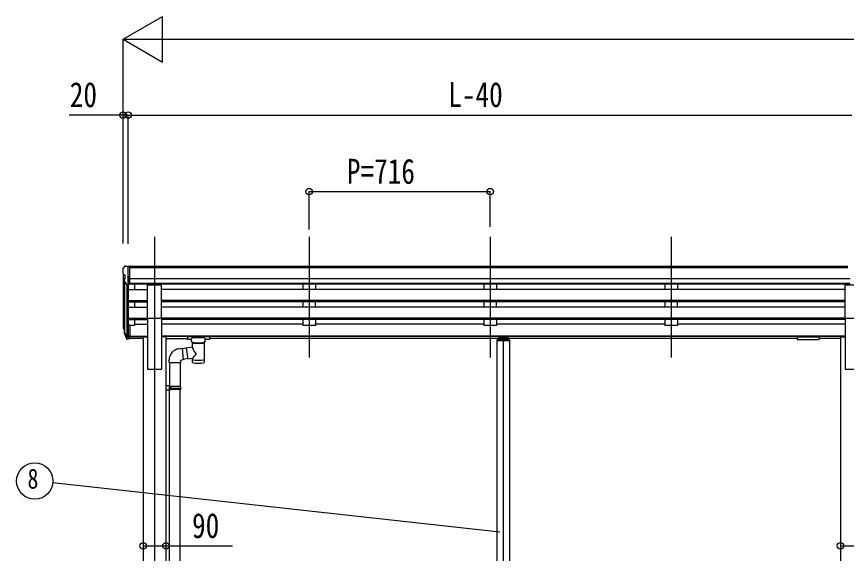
# Model space of a CAD drawing. Units: millimetres, scale not verified. Extents: x -12615 to 12615, y -8910 to 8910.
# Drawn here: x -7133 to -3849, y -3356 to -1231 of the extents above; entities that cross this region are included whole.
import ezdxf
from ezdxf.enums import TextEntityAlignment as Align

# ---------------------------------------------------------------- set-up
doc = ezdxf.new("R2010")
doc.units = ezdxf.units.MM
doc.header["$LTSCALE"] = 40
for name, color, linetype in [('0-3_YKK_12', 2, 'Continuous'), ('0-4_YKK_13', 4, 'Continuous'), ('0-5_YKK_A1', 4, 'Continuous'), ('0-6_YKK_D', 6, 'Continuous')]:
    doc.layers.add(name, color=color, linetype=linetype)
doc.styles.add('ＭＳ ゴシック', font='')
doc.styles.get('ＭＳ ゴシック').set_extended_font_data('MS Gothic')

msp = doc.modelspace()

# ---------------------------------------------------------------- linework, layer by layer
at = {"layer": '0-3_YKK_12'}
for p, q in [((-6587.2, -2103.15), (-6587.2, -5277.55)), ((-5975.2, -2103.15), (-5975.2, -2580.67)), ((-5259.2, -2103.15), (-5259.2, -2580.67)), ((-4543.2, -2103.15), (-4543.2, -2580.67)), ((-5207.2, -2507.56), (-5207.2, -4934.42))]:
    msp.add_line(p, q, dxfattribs=at)
at = {"layer": '0-4_YKK_13'}
for p, q in [((-6713.2, -2228.91), (-6713.2, -2229.54)), ((-6706.29, -2220.1), (-6710.36, -2225.91)), ((-6703.2, -2219.54), (-6705.53, -2219.68)), ((-6703.2, -2219.54), (-6684.7, -2219.54)), ((-6691.2, -2292.52), (-6691.2, -2219.54)), ((-6684.7, -2219.54), (-6674.7, -2219.62)), ((-6684.7, -2291.52), (-6684.7, -2219.54)), ((-6674.7, -2221.14), (-6674.7, -2219.62)), ((-6710.67, -2250.72), (-6705.35, -2253.79)), ((-6705.2, -2254.05), (-6705.2, -2270.32)), ((-6698.83, -2290.71), (-6707.83, -2275.11)), ((-6691.2, -2292.52), (-6696.41, -2292.2)), ((-6684.7, -2291.52), (-6691.2, -2291.52)), ((-6614.7, -2424.98), (-6614.7, -2293.18)), ((-6614.7, -2293.18), (-6559.7, -2293.18)), ((-6559.7, -2424.98), (-6559.7, -2293.18)), ((-3854.7, -2424.98), (-3854.7, -2293.18)), ((-3854.7, -2293.18), (-3799.7, -2293.18)), ((-6614.7, -2424.98), (-6559.7, -2424.98)), ((-3854.7, -2424.98), (-3799.7, -2424.98)), ((-6691.2, -2453.26), (-6691.2, -2508.03)), ((-6684.7, -2453.26), (-6691.2, -2453.26)), ((-6684.7, -2453.26), (-6684.7, -2507.29)), ((-6710.11, -2467.45), (-6706.23, -2475.4)), ((-6709.5, -2466.07), (-6706.23, -2473.13)), ((-6707.79, -2478.72), (-6707.45, -2483.13)), ((-6707.45, -2483.13), (-6698.64, -2506.68)), ((-6706.84, -2482.56), (-6698.64, -2498.74)), ((-6697.63, -2497.61), (-6705.39, -2482.21)), ((-6684.7, -2493.39), (-6691.2, -2493.39)), ((-6691.2, -2498.29), (-6696.34, -2498.29)), ((-6691.2, -2500.1), (-6696.05, -2500.1)), ((-6691.2, -2508.03), (-6696.05, -2508.03)), ((-6684.7, -2498.27), (-6691.2, -2498.27)), ((-6684.7, -2507.29), (-6691.2, -2507.29)), ((-6457.2, -2497.84), (-6457.2, -2508.6)), ((-6372.2, -2497.17), (-6455.2, -2497.17)), ((-6372.2, -2499.35), (-6455.2, -2499.35)), ((-6440.7, -2509.26), (-6455.2, -2509.26)), ((-6440.7, -2516.07), (-6440.7, -2505.79)), ((-6436.6, -2538.14), (-6436.6, -2520.56)), ((-6390.8, -2520.57), (-6390.78, -2600.86)), ((-6386.7, -2516.07), (-6386.7, -2505.79)), ((-6372.2, -2509.26), (-6386.7, -2509.26)), ((-6370.2, -2497.84), (-6370.2, -2508.6)), ((-6370.2, -2498.03), (-6370.2, -2499.57)), ((-5232.7, -2513.05), (-5232.7, -2514.55)), ((-5181.7, -2514.55), (-5232.7, -2514.55)), ((-5183.2, -2511.55), (-5231.2, -2511.55)), ((-5229.7, -2507.09), (-5229.7, -2511.55)), ((-5227.2, -2504.52), (-5225.7, -2504.52)), ((-5227.2, -2507.03), (-5227.2, -2511.55)), ((-5227.2, -2507.03), (-5225.7, -2507.03)), ((-5227.2, -2508.92), (-5187.2, -2508.92)), ((-5188.7, -2498.6), (-5225.7, -2498.6)), ((-5225.7, -2498.6), (-5225.7, -2507.03)), ((-5225.7, -2501.09), (-5188.7, -2501.09)), ((-5223.1, -2503.52), (-5223.1, -2504)), ((-5219.65, -2505.41), (-5219.65, -2505.74)), ((-5217.69, -2505.08), (-5217.69, -2505.42)), ((-5217.2, -2504.17), (-5217.2, -2506.86)), ((-5216.71, -2505.08), (-5216.71, -2505.42)), ((-5214.75, -2505.74), (-5214.75, -2505.41)), ((-5211.3, -2503.52), (-5211.3, -2504)), ((-5203.1, -2503.52), (-5203.1, -2504)), ((-5199.65, -2505.41), (-5199.65, -2505.74)), ((-5197.69, -2505.08), (-5197.69, -2505.42)), ((-5197.2, -2504.17), (-5197.2, -2506.86)), ((-5196.71, -2505.08), (-5196.71, -2505.42)), ((-5194.75, -2505.74), (-5194.75, -2505.41)), ((-5191.3, -2503.52), (-5191.3, -2504)), ((-5188.7, -2498.6), (-5188.7, -2507.03)), ((-5188.7, -2504.52), (-5187.2, -2504.52)), ((-5188.7, -2507.03), (-5187.2, -2507.03)), ((-5187.2, -2507.03), (-5187.2, -2511.55)), ((-5184.7, -2511.55), (-5184.7, -2507.09)), ((-5181.7, -2513.05), (-5181.7, -2514.55)), ((-4044.2, -2497.84), (-4044.2, -2508.6)), ((-4044.2, -2497.84), (-4044.2, -2508.6)), ((-4044.2, -2498.03), (-4044.2, -2499.57)), ((-4044.2, -2498.03), (-4044.2, -2499.57)), ((-4042.2, -2497.17), (-3959.2, -2497.17)), ((-4042.2, -2499.35), (-3959.2, -2499.35)), ((-4042.2, -2509.26), (-3959.2, -2509.26)), ((-3957.2, -2497.84), (-3957.2, -2508.6)), ((-6490.56, -2546.08), (-6478.05, -2544.52)), ((-6461.53, -2543.93), (-6477.88, -2546.46)), ((-6461.82, -2542.05), (-6436.6, -2538.14)), ((-6461.82, -2542.05), (-6454.8, -2587.31)), ((-6529.96, -2602.09), (-6529.96, -2591.17)), ((-6455.09, -2585.43), (-6474.21, -2588.4)), ((-6436.6, -2584.49), (-6454.8, -2587.31)), ((-6436.62, -2600.86), (-6436.6, -2584.23)), ((-6483.96, -2602.09), (-6529.96, -2602.09)), ((-6528, -2602.09), (-6528, -2692.92)), ((-6486, -2602.09), (-6486, -2695.48)), ((-6526, -2692.98), (-6542, -2692.51)), ((-6542, -2692.51), (-6542, -2710.45)), ((-6526, -2709.98), (-6542, -2710.45)), ((-6526, -2694.98), (-6528, -2694.98)), ((-6485, -2695.48), (-6528, -2695.48)), ((-6484, -2697.48), (-6528, -2697.48)), ((-6484, -2705.48), (-6528, -2705.48)), ((-6485, -2707.48), (-6528, -2707.48)), ((-6528, -3552.17), (-6528, -2710.04)), ((-6526, -2694.98), (-6526, -2692.98)), ((-6526, -2709.98), (-6526, -2707.98)), ((-6523.52, -2697.48), (-6523.09, -2695.48)), ((-6486, -3554.73), (-6486, -2707.48)), ((-6484, -2697.48), (-6485, -2695.48)), ((-6484, -2705.48), (-6485, -2707.48)), ((-6484, -2697.48), (-6484, -2705.48))]:
    msp.add_line(p, q, dxfattribs=at)
for points in [[(-6455.2, -2497.17), (-6455.55, -2497.18), (-6456.08, -2497.2), (-6456.53, -2497.25), (-6456.84, -2497.33), (-6457.01, -2497.43), (-6457.13, -2497.57), (-6457.19, -2497.75), (-6457.2, -2497.84)], [(-6455.2, -2509.26), (-6455.55, -2509.26), (-6456.08, -2509.23), (-6456.53, -2509.18), (-6456.84, -2509.1), (-6457.01, -2509), (-6457.13, -2508.87), (-6457.19, -2508.69), (-6457.2, -2508.6)], [(-6436.6, -2520.56), (-6436.83, -2520.47), (-6438.19, -2519.73), (-6439.3, -2518.88), (-6440.06, -2518.02), (-6440.52, -2517.12), (-6440.69, -2516.23)], [(-6386.74, -2516.01), (-6386.72, -2516.37), (-6386.96, -2517.33), (-6387.48, -2518.21), (-6388.29, -2519.05), (-6389.4, -2519.85), (-6390.8, -2520.57)], [(-6370.2, -2497.84), (-6370.24, -2497.64), (-6370.32, -2497.51), (-6370.42, -2497.41), (-6370.52, -2497.35), (-6370.64, -2497.31), (-6370.94, -2497.24), (-6371.43, -2497.2), (-6371.97, -2497.18), (-6372.2, -2497.17)], [(-6370.2, -2508.6), (-6370.24, -2508.79), (-6370.32, -2508.93), (-6370.42, -2509.02), (-6370.52, -2509.08), (-6370.64, -2509.13), (-6370.94, -2509.19), (-6371.43, -2509.24), (-6371.97, -2509.26), (-6372.2, -2509.26)], [(-5218.67, -2505.64), (-5218.48, -2505.67), (-5218.4, -2505.67), (-5218.3, -2505.67), (-5218.13, -2505.66), (-5217.98, -2505.63), (-5217.86, -2505.59), (-5217.77, -2505.54), (-5217.71, -2505.48)], [(-5216.69, -2505.48), (-5216.64, -2505.54), (-5216.55, -2505.59), (-5216.42, -2505.63), (-5216.28, -2505.66), (-5216.11, -2505.67), (-5216, -2505.67), (-5215.92, -2505.67), (-5215.73, -2505.64)], [(-5198.67, -2505.64), (-5198.48, -2505.67), (-5198.4, -2505.67), (-5198.3, -2505.67), (-5198.13, -2505.66), (-5197.98, -2505.63), (-5197.86, -2505.59), (-5197.77, -2505.54), (-5197.71, -2505.48)], [(-5196.69, -2505.48), (-5196.64, -2505.54), (-5196.55, -2505.59), (-5196.42, -2505.63), (-5196.28, -2505.66), (-5196.11, -2505.67), (-5196, -2505.67), (-5195.92, -2505.67), (-5195.73, -2505.64)], [(-4044.2, -2497.84), (-4044.16, -2497.64), (-4044.08, -2497.51), (-4043.98, -2497.41), (-4043.88, -2497.35), (-4043.76, -2497.31), (-4043.47, -2497.24), (-4042.98, -2497.2), (-4042.43, -2497.18), (-4042.2, -2497.17)], [(-4044.2, -2497.84), (-4044.16, -2497.64), (-4044.08, -2497.51), (-4043.98, -2497.41), (-4043.88, -2497.35), (-4043.76, -2497.31), (-4043.47, -2497.24), (-4042.98, -2497.2), (-4042.43, -2497.18), (-4042.2, -2497.17)], [(-4044.2, -2508.6), (-4044.16, -2508.79), (-4044.08, -2508.93), (-4043.98, -2509.02), (-4043.88, -2509.08), (-4043.76, -2509.13), (-4043.47, -2509.19), (-4042.98, -2509.24), (-4042.43, -2509.26), (-4042.2, -2509.26)], [(-4044.2, -2508.6), (-4044.16, -2508.79), (-4044.08, -2508.93), (-4043.98, -2509.02), (-4043.88, -2509.08), (-4043.76, -2509.13), (-4043.47, -2509.19), (-4042.98, -2509.24), (-4042.43, -2509.26), (-4042.2, -2509.26)], [(-3959.2, -2497.17), (-3958.85, -2497.18), (-3958.32, -2497.2), (-3957.87, -2497.25), (-3957.56, -2497.33), (-3957.4, -2497.43), (-3957.28, -2497.57), (-3957.21, -2497.75), (-3957.2, -2497.84)], [(-3959.2, -2509.26), (-3958.85, -2509.26), (-3958.32, -2509.23), (-3957.87, -2509.18), (-3957.56, -2509.1), (-3957.4, -2509), (-3957.28, -2508.87), (-3957.21, -2508.69), (-3957.2, -2508.6)], [(-6478.05, -2544.52), (-6474.04, -2590.34), (-6483.96, -2592.09), (-6483.96, -2602.09)], [(-6526, -2707.98), (-6528, -2707.98), (-6528, -2694.98)], [(-6523.52, -2697.48), (-6523.52, -2705.48), (-6523.09, -2707.48)]]:
    msp.add_lwpolyline(points, dxfattribs=at)
for centre, radius, start, end in [((-6710.2, -2228.91), 3, 93, 180), ((-6511.2, -2229.54), 202, 180, 184.94904), ((-6705.47, -2220.68), 1, 93.5, 145), ((-6706.3, -2246.35), 6.18, 185.7035, 224.99897), ((-6705.5, -2254.05), 0.3, 0, 60), ((-6705.23, -2273.61), 3, 94.7167, 210), ((-6705.5, -2270.32), 0.3, 274.7167, 0), ((-6696.23, -2289.21), 3, 210, 266.5), ((-6682.02, -2458.33), 29.53, 186.50806, 197.98144), ((-6680.61, -2456.57), 30.41, 187.1552, 198.19734), ((-5231.2, -2513.05), 1.5, 90, 180), ((-5183.2, -2513.05), 1.5, 0, 90), ((-6484.05, -2591.52), 45.91, 98.14944, 179.55845)]:
    msp.add_arc(centre, radius, start, end, dxfattribs=at)
for centre, major_axis, ratio, start_param, end_param in [((-6622.55, -2458.76), (-89.06, 1.43), 0.57596, 6.1962358, 6.3678173), ((-6623.34, -2452.09), (87.93, 4.42), 0.541684, 3.0659337, 3.2228513), ((-6706.49, -2478.72), (1.3, 0), 0.90356, 1.3700892, 3.347195), ((-6620.57, -2462.53), (-89.07, 0), 0.90356, 0.2056023, 0.2515348), ((-6621.28, -2458.67), (-88.05, 0), 0.90356, 0.2662965, 0.3003836), ((-6696.05, -2497.39), (-3, 0), 0.90356, 0.5235988, 1.5707963), ((-6696.05, -2505.32), (3, 0), 0.90356, 3.6651914, 4.712389), ((-6696.34, -2496.93), (-1.5, 0), 0.90356, 0.5235988, 1.5707963), ((-6455.2, -2499.57), (-2, 0), 0.109601, 4.712389, 6.2831853), ((-6413.7, -2505.79), (-27, 0), 0.122176, 3.1415927, 6.2831853), ((-6424.7, -2516.07), (-16, 0), 0.361356, 0, 0.0194874), ((-6413.69, -2521.02), (-22.92, 0.42), 0.07247, 0.0008089, 1.5716053), ((-6413.69, -2522.65), (-22.92, 0.42), 0.07247, 0.0008089, 1.5716053), ((-6413.71, -2521.02), (22.91, 0.42), 0.072511, 4.711586, 6.2823824), ((-6413.71, -2522.65), (22.91, 0.42), 0.072511, 4.711586, 6.2823824), ((-6372.2, -2499.57), (-2, 0), 0.109601, 3.1415927, 4.712389), ((-5227.2, -2507.09), (0, 2.57), 0.97237, 6.2831853, 7.8539816), ((-5217.2, -2503.52), (5.9, 0), 0.342073, 0, 3.1415927), ((-5217.2, -2498.23), (8.02, 0), 0.939674, 4.4018361, 4.5279947), ((-5217.2, -2498.57), (8.02, 0), 0.939674, 4.4018361, 4.5279947), ((-5217.2, -2497.56), (8.02, 0), 0.939674, 4.6512338, 4.7735441), ((-5217.2, -2498.23), (-8.02, 0), 0.939674, 1.7551906, 1.8813492), ((-5217.2, -2498.57), (-8.02, 0), 0.939674, 1.7551906, 1.8813492), ((-5197.2, -2503.52), (5.9, 0), 0.342073, 0, 3.1415927), ((-5197.2, -2498.23), (8.02, 0), 0.939674, 4.4018361, 4.5279947), ((-5197.2, -2498.57), (8.02, 0), 0.939674, 4.4018361, 4.5279947), ((-5197.2, -2497.56), (8.02, 0), 0.939674, 4.6512338, 4.7735441), ((-5197.2, -2498.23), (-8.02, 0), 0.939674, 1.7551906, 1.8813492), ((-5197.2, -2498.57), (-8.02, 0), 0.939674, 1.7551906, 1.8813492), ((-5187.2, -2507.09), (0, 2.57), 0.97237, 4.712389, 6.2831853), ((-4042.2, -2499.57), (2, 0), 0.109601, 1.5707963, 3.1415927), ((-4042.2, -2499.57), (2, 0), 0.109601, 1.5707963, 3.1415927), ((-3959.2, -2499.57), (2, 0), 0.109601, 0, 1.5707963), ((-6413.7, -2564.68), (22.81, -26.62), 0.234429, 3.1563334, 4.5976381), ((-6416.26, -2562.04), (-20.32, -22.25), 0.045535, 4.9756507, 6.2441899), ((-6413.7, -2588.42), (-22.91, 0), 0.122865, 6.2831853, 9.424778), ((-6413.7, -2600.86), (-22.92, 0), 0.101955, 6.2829723, 9.4248207)]:
    msp.add_ellipse(centre, major_axis=major_axis, ratio=ratio, start_param=start_param, end_param=end_param, dxfattribs=at)
for centre in [(-5217.2, -2504), (-5197.2, -2504)]:
    msp.add_ellipse(centre, major_axis=(5.9, 0), ratio=0.342073, dxfattribs=at)
at = {"layer": '0-5_YKK_A1'}
for p, q in [((-3843.7, -2221.14), (-6684.7, -2221.14)), ((-3843.7, -2226.36), (-6684.7, -2226.36)), ((-6711.2, -2250.11), (-6711.2, -2452.89)), ((-6691.2, -2260.64), (-6691.2, -2453.26)), ((-6706.23, -2277.88), (-6706.23, -2479.6)), ((-6697.2, -2292.04), (-6697.21, -2498.04)), ((-3833.7, -2269.89), (-6684.7, -2269.89)), ((-3833.7, -2287.74), (-6684.7, -2287.74)), ((-3833.7, -2290.99), (-6684.7, -2290.99)), ((-6666.2, -2290.99), (-6666.2, -2311.57)), ((-6000.2, -2291.09), (-6000.2, -2311.57)), ((-5950.2, -2291.09), (-5950.2, -2311.57)), ((-5284.2, -2291.09), (-5284.2, -2311.57)), ((-5234.2, -2291.09), (-5234.2, -2311.57)), ((-4568.2, -2291.09), (-4568.2, -2311.57)), ((-4518.2, -2291.09), (-4518.2, -2311.57)), ((-6691.2, -2311.57), (-6614.7, -2311.57)), ((-3854.7, -2311.57), (-6559.7, -2311.57)), ((-5950.2, -2311.57), (-6000.2, -2311.57)), ((-5234.2, -2311.57), (-5284.2, -2311.57)), ((-4518.2, -2311.57), (-4568.2, -2311.57)), ((-6691.2, -2354.93), (-6614.7, -2354.93)), ((-6691.2, -2356.42), (-6614.7, -2356.42)), ((-6691.2, -2360.74), (-6614.7, -2360.74)), ((-6666.2, -2360.74), (-6666.2, -2381.67)), ((-3854.7, -2354.93), (-6559.7, -2354.93)), ((-3854.7, -2356.42), (-6559.7, -2356.42)), ((-3854.7, -2360.74), (-6559.7, -2360.74)), ((-6000.2, -2360.74), (-6000.2, -2381.67)), ((-5950.2, -2381.67), (-5950.2, -2360.74)), ((-5284.2, -2360.74), (-5284.2, -2381.67)), ((-5234.2, -2381.67), (-5234.2, -2360.74)), ((-4568.2, -2360.74), (-4568.2, -2381.67)), ((-4518.2, -2381.67), (-4518.2, -2360.74)), ((-6691.2, -2381.67), (-6614.7, -2381.67)), ((-3854.7, -2381.67), (-6559.7, -2381.67)), ((-5950.2, -2381.67), (-6000.2, -2381.67)), ((-5234.2, -2381.67), (-5284.2, -2381.67)), ((-4518.2, -2381.67), (-4568.2, -2381.67)), ((-6691.2, -2425.03), (-6614.7, -2425.03)), ((-6691.2, -2426.53), (-6614.7, -2426.53)), ((-6614.7, -2424.98), (-6614.7, -2627.55)), ((-6559.7, -2424.98), (-6559.7, -2627.55)), ((-3854.7, -2425.03), (-6559.7, -2425.03)), ((-3854.7, -2426.53), (-6559.7, -2426.53)), ((-3854.7, -2424.98), (-3854.7, -2627.55)), ((-6691.2, -2430.85), (-6614.7, -2430.85)), ((-6666.2, -2453.89), (-6684.7, -2453.89)), ((-6666.2, -2430.85), (-6666.2, -2453.89)), ((-6666.2, -2448.95), (-6614.7, -2448.95)), ((-3854.7, -2430.85), (-6559.7, -2430.85)), ((-6000.2, -2448.95), (-6559.7, -2448.95)), ((-6000.2, -2430.85), (-6000.2, -2453.89)), ((-5950.2, -2453.89), (-6000.2, -2453.89)), ((-5950.2, -2430.85), (-5950.2, -2453.89)), ((-5284.2, -2448.95), (-5950.2, -2448.95)), ((-5284.2, -2430.85), (-5284.2, -2453.89)), ((-5234.2, -2453.89), (-5284.2, -2453.89)), ((-5234.2, -2430.85), (-5234.2, -2453.89)), ((-4568.2, -2448.95), (-5234.2, -2448.95)), ((-4568.2, -2430.85), (-4568.2, -2453.89)), ((-4518.2, -2453.89), (-4568.2, -2453.89)), ((-4518.2, -2430.85), (-4518.2, -2453.89)), ((-3854.7, -2448.95), (-4518.2, -2448.95)), ((-6684.7, -2495.96), (-6614.7, -2495.96)), ((-6684.7, -2497.36), (-6614.7, -2497.36)), ((-6632.4, -2505.05), (-6684.7, -2505.05)), ((-6632.4, -2498.55), (-6632.4, -3600.55)), ((-6632.4, -2498.55), (-6614.7, -2498.55)), ((-3854.7, -2495.96), (-6559.7, -2495.96)), ((-3854.7, -2497.36), (-6559.7, -2497.36)), ((-6542, -2498.55), (-6559.7, -2498.55)), ((-6542, -2498.55), (-6542, -4627.55)), ((-6542, -2505.05), (-6457.2, -2505.05)), ((-4044.2, -2505.05), (-6370.2, -2505.05)), ((-5232.2, -2514.55), (-5232.2, -4877.55)), ((-5182.2, -2514.55), (-5182.2, -4877.55)), ((-3872.4, -2505.05), (-3957.2, -2505.05)), ((-3872.4, -2498.55), (-3872.4, -5127.55)), ((-3872.4, -2498.55), (-3854.7, -2498.55)), ((-6614.7, -2627.55), (-6559.7, -2627.55)), ((-3854.7, -2627.55), (-3799.7, -2627.55))]:
    msp.add_line(p, q, dxfattribs=at)
at = {"layer": '0-6_YKK_D'}
for p, q in [((-6711.2, -1321.14), (-6555.32, -1231.14)), ((-6555.32, -1411.14), (-6555.32, -1231.14)), ((-6711.2, -2128.71), (-6711.2, -1320.14)), ((-6711.2, -1321.14), (-6555.32, -1411.14)), ((-6711.2, -1321.14), (-6399.43, -1321.14)), ((-6531.2, -1321.14), (1740.8, -1321.14)), ((-6711.2, -2129.71), (-6711.2, -1620.14)), ((-6691.2, -2130.71), (-6691.2, -1620.14)), ((-6691.2, -2130.71), (-6691.2, -1620.14)), ((-6691.2, -1621.14), (-3827.2, -1621.14)), ((-5975.2, -2074.26), (-5975.2, -1923.16)), ((-5975.2, -1924.16), (-5259.2, -1924.16)), ((-5259.2, -2063.13), (-5259.2, -1923.16)), ((-5220.15, -3272.46), (-6989.54, -3077.71)), ((-3872.4, -3305.03), (-3872.4, -3327.69))]:
    msp.add_line(p, q, dxfattribs=at)
for points in [[(-6691.2, -1621.14), (-6711.2, -1621.14), (-6924.6, -1621.14)], [(-6632.4, -3326.69), (-6542, -3326.69), (-6279, -3326.69)], [(-3872.4, -3326.69), (-3782, -3326.69), (-3519, -3326.69)]]:
    msp.add_lwpolyline(points, dxfattribs=at)
for centre, radius in [((-6711.2, -1621.14), 12.75), ((-6691.2, -1621.14), 12.75), ((-6691.2, -1621.14), 12.75), ((-5975.2, -1924.16), 12.75), ((-5259.2, -1924.16), 12.75), ((-7061.11, -3069.84), 72), ((-6632.4, -3326.69), 12.75), ((-6542, -3326.69), 12.75), ((-3872.4, -3326.69), 12.75)]:
    msp.add_circle(centre, radius, dxfattribs=at)

# ---------------------------------------------------------------- texts
at = {"layer": '0-6_YKK_D', "style": 'ＭＳ ゴシック', "width": 0.8}
for s, height, p in [('20', 98.97, (-6922.6, -1619.14)), ('L-40', 98.97, (-5424.8, -1619.14)), ('P=716', 98.97, (-5826, -1922.86)), ('8', 79.18, (-7089.91, -3123.84)), ('90', 98.97, (-6438.7, -3325.39))]:
    msp.add_text(s, height=height, dxfattribs=at).set_placement(p, align=Align.BOTTOM_LEFT)

doc.saveas('drawing.dxf')
